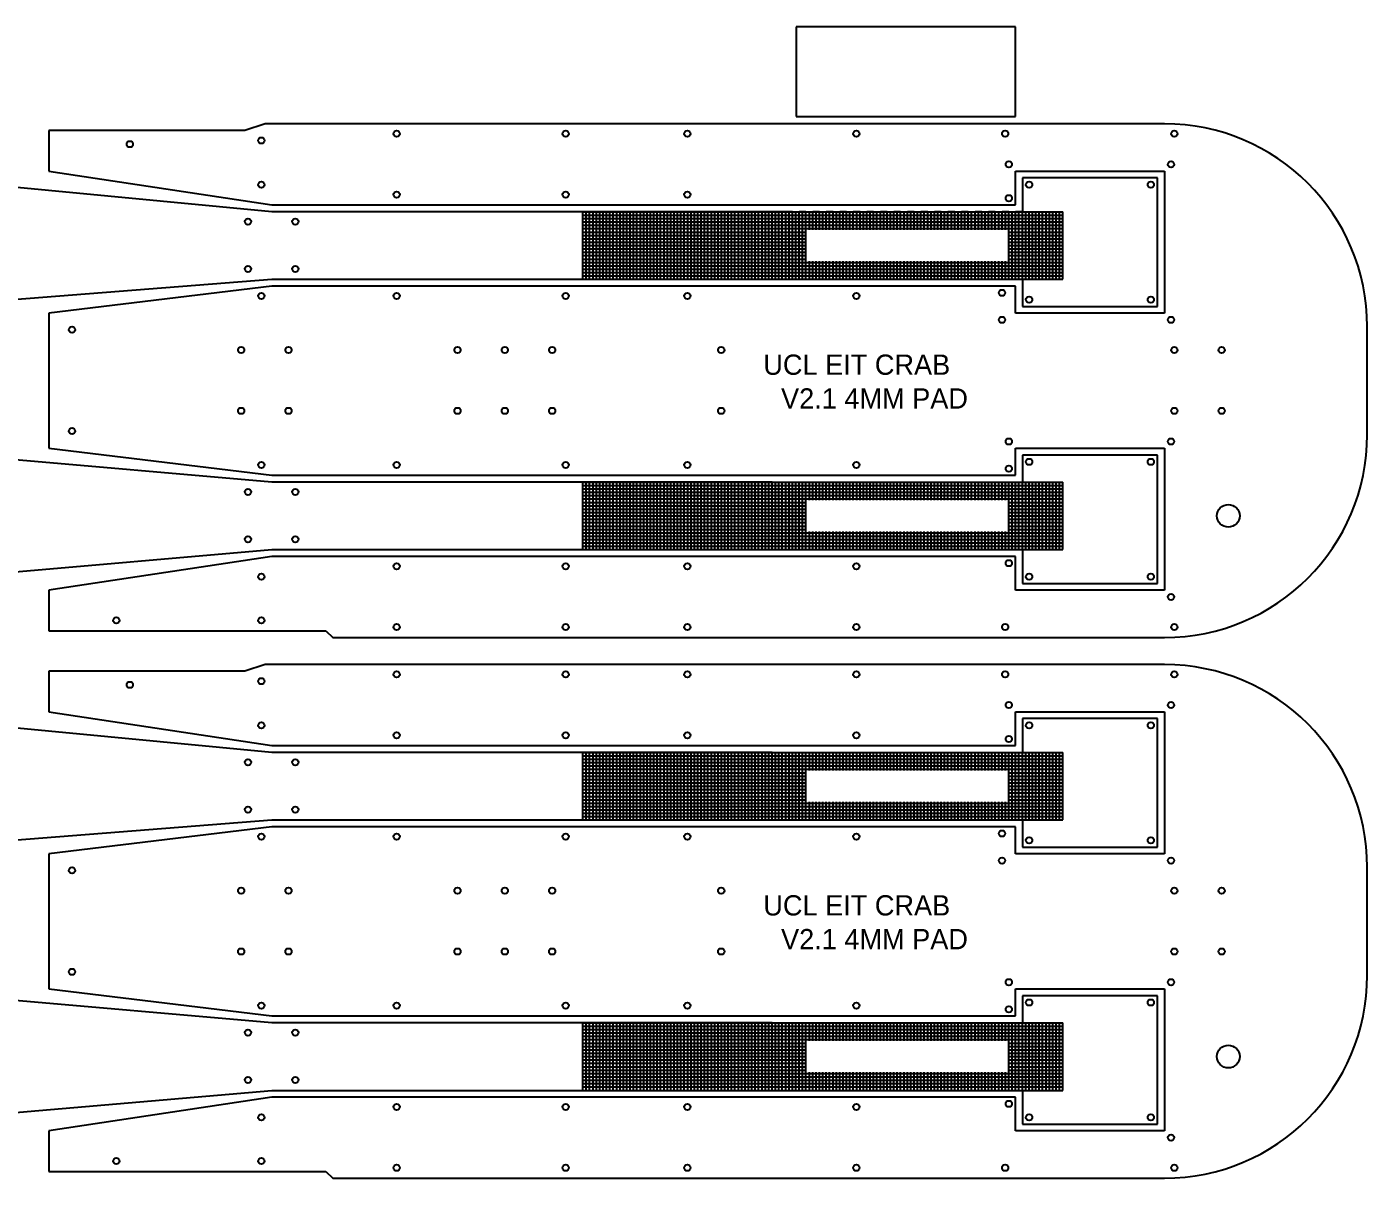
# Model space of a CAD drawing. Header units: millimetres. Extents: x 47.1 to 79.5, y 108.9 to 151.3.
# Drawn here: x 59.68 to 79.5, y 134.3 to 151.34 of the extents above; entities that cross this region are included whole.
import ezdxf

# ---------------------------------------------------------------- set-up
doc = ezdxf.new("R2010")
doc.units = ezdxf.units.MM
doc.layers.add('Adhesion Layer', color=52, linetype='Continuous')
doc.layers.add('Foil', color=5, linetype='Continuous')

msp = doc.modelspace()

# ---------------------------------------------------------------- linework, layer by layer
at = {"layer": 'Adhesion Layer'}
for p, q in [((67.9, 148.6), (75, 148.6)), ((67.9, 147.6), (67.9, 148.6)), ((67.9, 148.55), (75, 148.55)), ((67.9, 148.5), (75, 148.5)), ((67.95, 147.6), (67.95, 148.6)), ((68, 147.6), (68, 148.6)), ((68.05, 147.6), (68.05, 148.6)), ((68.1, 147.6), (68.1, 148.6)), ((68.15, 147.6), (68.15, 148.6)), ((68.2, 147.6), (68.2, 148.6)), ((68.25, 147.6), (68.25, 148.6)), ((68.3, 147.6), (68.3, 148.6)), ((68.35, 147.6), (68.35, 148.6)), ((68.4, 147.6), (68.4, 148.6)), ((68.45, 147.6), (68.45, 148.6)), ((68.5, 147.6), (68.5, 148.6)), ((68.55, 147.6), (68.55, 148.6)), ((68.6, 147.6), (68.6, 148.6)), ((68.65, 147.6), (68.65, 148.6)), ((68.7, 147.6), (68.7, 148.6)), ((68.75, 147.6), (68.75, 148.6)), ((68.8, 147.6), (68.8, 148.6)), ((68.85, 147.6), (68.85, 148.6)), ((68.9, 147.6), (68.9, 148.6)), ((68.95, 147.6), (68.95, 148.6)), ((69, 147.6), (69, 148.6)), ((69.05, 147.6), (69.05, 148.6)), ((69.1, 147.6), (69.1, 148.6)), ((69.15, 147.6), (69.15, 148.6)), ((69.2, 147.6), (69.2, 148.6)), ((69.25, 147.6), (69.25, 148.6)), ((69.3, 147.6), (69.3, 148.6)), ((69.35, 147.6), (69.35, 148.6)), ((69.4, 147.6), (69.4, 148.6)), ((69.45, 147.6), (69.45, 148.6)), ((69.5, 147.6), (69.5, 148.6)), ((69.55, 147.6), (69.55, 148.6)), ((69.6, 147.6), (69.6, 148.6)), ((69.65, 147.6), (69.65, 148.6)), ((69.7, 147.6), (69.7, 148.6)), ((69.75, 147.6), (69.75, 148.6)), ((69.8, 147.6), (69.8, 148.6)), ((69.85, 147.6), (69.85, 148.6)), ((69.9, 147.6), (69.9, 148.6)), ((69.95, 147.6), (69.95, 148.6)), ((70, 147.6), (70, 148.6)), ((70.05, 147.6), (70.05, 148.6)), ((70.1, 147.6), (70.1, 148.6)), ((70.15, 147.6), (70.15, 148.6)), ((70.2, 147.6), (70.2, 148.6)), ((70.25, 147.6), (70.25, 148.6)), ((70.3, 147.6), (70.3, 148.6)), ((70.35, 147.6), (70.35, 148.6)), ((70.4, 147.6), (70.4, 148.6)), ((70.45, 147.6), (70.45, 148.6)), ((70.5, 147.6), (70.5, 148.6)), ((70.55, 147.6), (70.55, 148.6)), ((70.6, 147.6), (70.6, 148.6)), ((70.65, 147.6), (70.65, 148.6)), ((70.7, 147.6), (70.7, 148.6)), ((70.75, 147.6), (70.75, 148.6)), ((70.8, 147.6), (70.8, 148.6)), ((70.85, 147.6), (70.85, 148.6)), ((70.9, 147.6), (70.9, 148.6)), ((70.95, 147.6), (70.95, 148.6)), ((71, 147.6), (71, 148.6)), ((71.05, 147.6), (71.05, 148.6)), ((71.1, 147.6), (71.1, 148.6)), ((71.15, 147.6), (71.15, 148.6)), ((71.2, 147.6), (71.2, 148.6)), ((71.25, 148.333), (71.25, 148.6)), ((71.3, 148.333), (71.3, 148.6)), ((71.35, 148.333), (71.35, 148.6)), ((71.4, 148.333), (71.4, 148.6)), ((71.45, 148.333), (71.45, 148.6)), ((71.5, 148.333), (71.5, 148.6)), ((71.55, 148.333), (71.55, 148.6)), ((71.6, 148.333), (71.6, 148.6)), ((71.65, 148.333), (71.65, 148.6)), ((71.7, 148.333), (71.7, 148.6)), ((71.75, 148.333), (71.75, 148.6)), ((71.8, 148.333), (71.8, 148.6)), ((71.85, 148.333), (71.85, 148.6)), ((71.9, 148.333), (71.9, 148.6)), ((71.95, 148.333), (71.95, 148.6)), ((72, 148.333), (72, 148.6)), ((72.05, 148.333), (72.05, 148.6)), ((72.1, 148.333), (72.1, 148.6)), ((72.15, 148.333), (72.15, 148.6)), ((72.2, 148.333), (72.2, 148.6)), ((72.25, 148.333), (72.25, 148.6)), ((72.3, 148.333), (72.3, 148.6)), ((72.35, 148.333), (72.35, 148.6)), ((72.4, 148.333), (72.4, 148.6)), ((72.45, 148.333), (72.45, 148.6)), ((72.5, 148.333), (72.5, 148.6)), ((72.55, 148.333), (72.55, 148.6)), ((72.6, 148.333), (72.6, 148.6)), ((72.65, 148.333), (72.65, 148.6)), ((72.7, 148.333), (72.7, 148.6)), ((72.75, 148.333), (72.75, 148.6)), ((72.8, 148.333), (72.8, 148.6)), ((72.85, 148.333), (72.85, 148.6)), ((72.9, 148.333), (72.9, 148.6)), ((72.95, 148.333), (72.95, 148.6)), ((73, 148.333), (73, 148.6)), ((73.05, 148.333), (73.05, 148.6)), ((73.1, 148.333), (73.1, 148.6)), ((73.15, 148.333), (73.15, 148.6)), ((73.2, 148.333), (73.2, 148.6)), ((73.25, 148.333), (73.25, 148.6)), ((73.3, 148.333), (73.3, 148.6)), ((73.35, 148.333), (73.35, 148.6)), ((73.4, 148.333), (73.4, 148.6)), ((73.45, 148.333), (73.45, 148.6)), ((73.5, 148.333), (73.5, 148.6)), ((73.55, 148.333), (73.55, 148.6)), ((73.6, 148.333), (73.6, 148.6)), ((73.65, 148.333), (73.65, 148.6)), ((73.7, 148.333), (73.7, 148.6)), ((73.75, 148.333), (73.75, 148.6)), ((73.8, 148.333), (73.8, 148.6)), ((73.85, 148.333), (73.85, 148.6)), ((73.9, 148.333), (73.9, 148.6)), ((73.95, 148.333), (73.95, 148.6)), ((74, 148.333), (74, 148.6)), ((74.05, 148.333), (74.05, 148.6)), ((74.1, 148.333), (74.1, 148.6)), ((74.15, 148.333), (74.15, 148.6)), ((74.2, 147.6), (74.2, 148.6)), ((74.25, 147.6), (74.25, 148.6)), ((74.3, 147.6), (74.3, 148.6)), ((74.35, 147.6), (74.35, 148.6)), ((74.4, 147.6), (74.4, 148.6)), ((74.45, 147.6), (74.45, 148.6)), ((74.5, 147.6), (74.5, 148.6)), ((74.55, 147.6), (74.55, 148.6)), ((74.6, 147.6), (74.6, 148.6)), ((74.65, 147.6), (74.65, 148.6)), ((74.7, 147.6), (74.7, 148.6)), ((74.75, 147.6), (74.75, 148.6)), ((74.8, 147.6), (74.8, 148.6)), ((74.85, 147.6), (74.85, 148.6)), ((74.9, 147.6), (74.9, 148.6)), ((74.95, 147.6), (74.95, 148.6)), ((75, 147.6), (75, 148.6)), ((67.9, 148.45), (75, 148.45)), ((67.9, 148.4), (75, 148.4)), ((67.9, 148.35), (75, 148.35)), ((67.9, 148.3), (71.2, 148.3)), ((74.2, 148.3), (75, 148.3)), ((67.9, 148.25), (71.2, 148.25)), ((67.9, 148.2), (71.2, 148.2)), ((67.9, 148.15), (71.2, 148.15)), ((67.9, 148.1), (71.2, 148.1)), ((74.2, 148.25), (75, 148.25)), ((74.2, 148.2), (75, 148.2)), ((74.2, 148.15), (75, 148.15)), ((74.2, 148.1), (75, 148.1)), ((67.9, 148.05), (71.2, 148.05)), ((67.9, 148), (71.2, 148)), ((67.9, 147.95), (71.2, 147.95)), ((67.9, 147.9), (71.2, 147.9)), ((74.2, 148.05), (75, 148.05)), ((74.2, 148), (75, 148)), ((74.2, 147.95), (75, 147.95)), ((74.2, 147.9), (75, 147.9)), ((67.9, 147.85), (75, 147.85)), ((67.9, 147.8), (75, 147.8)), ((67.9, 147.75), (75, 147.75)), ((67.9, 147.7), (75, 147.7)), ((71.25, 147.6), (71.25, 147.867)), ((71.3, 147.6), (71.3, 147.867)), ((71.35, 147.6), (71.35, 147.867)), ((71.4, 147.6), (71.4, 147.867)), ((71.45, 147.6), (71.45, 147.867)), ((71.5, 147.6), (71.5, 147.867)), ((71.55, 147.6), (71.55, 147.867)), ((71.6, 147.6), (71.6, 147.867)), ((71.65, 147.6), (71.65, 147.867)), ((71.7, 147.6), (71.7, 147.867)), ((71.75, 147.6), (71.75, 147.867)), ((71.8, 147.6), (71.8, 147.867)), ((71.85, 147.6), (71.85, 147.867)), ((71.9, 147.6), (71.9, 147.867)), ((71.95, 147.6), (71.95, 147.867)), ((72, 147.6), (72, 147.867)), ((72.05, 147.6), (72.05, 147.867)), ((72.1, 147.6), (72.1, 147.867)), ((72.15, 147.6), (72.15, 147.867)), ((72.2, 147.6), (72.2, 147.867)), ((72.25, 147.6), (72.25, 147.867)), ((72.3, 147.6), (72.3, 147.867)), ((72.35, 147.6), (72.35, 147.867)), ((72.4, 147.6), (72.4, 147.867)), ((72.45, 147.6), (72.45, 147.867)), ((72.5, 147.6), (72.5, 147.867)), ((72.55, 147.6), (72.55, 147.867)), ((72.6, 147.6), (72.6, 147.867)), ((72.65, 147.6), (72.65, 147.867)), ((72.7, 147.6), (72.7, 147.867)), ((72.75, 147.6), (72.75, 147.867)), ((72.8, 147.6), (72.8, 147.867)), ((72.85, 147.6), (72.85, 147.867)), ((72.9, 147.6), (72.9, 147.867)), ((72.95, 147.6), (72.95, 147.867)), ((73, 147.6), (73, 147.867)), ((73.05, 147.6), (73.05, 147.867)), ((73.1, 147.6), (73.1, 147.867)), ((73.15, 147.6), (73.15, 147.867)), ((73.2, 147.6), (73.2, 147.867)), ((73.25, 147.6), (73.25, 147.867)), ((73.3, 147.6), (73.3, 147.867)), ((73.35, 147.6), (73.35, 147.867)), ((73.4, 147.6), (73.4, 147.867)), ((73.45, 147.6), (73.45, 147.867)), ((73.5, 147.6), (73.5, 147.867)), ((73.55, 147.6), (73.55, 147.867)), ((73.6, 147.6), (73.6, 147.867)), ((73.65, 147.6), (73.65, 147.867)), ((73.7, 147.6), (73.7, 147.867)), ((73.75, 147.6), (73.75, 147.867)), ((73.8, 147.6), (73.8, 147.867)), ((73.85, 147.6), (73.85, 147.867)), ((73.9, 147.6), (73.9, 147.867)), ((73.95, 147.6), (73.95, 147.867)), ((74, 147.6), (74, 147.867)), ((74.05, 147.6), (74.05, 147.867)), ((74.1, 147.6), (74.1, 147.867)), ((74.15, 147.6), (74.15, 147.867)), ((67.9, 147.65), (75, 147.65)), ((67.9, 147.6), (75, 147.6)), ((67.9, 143.6), (67.9, 144.6)), ((67.9, 144.6), (75, 144.6)), ((67.9, 144.55), (75, 144.55)), ((67.95, 143.6), (67.95, 144.6)), ((68, 143.6), (68, 144.6)), ((68.05, 143.6), (68.05, 144.6)), ((68.1, 143.6), (68.1, 144.6)), ((68.15, 143.6), (68.15, 144.6)), ((68.2, 143.6), (68.2, 144.6)), ((68.25, 143.6), (68.25, 144.6)), ((68.3, 143.6), (68.3, 144.6)), ((68.35, 143.6), (68.35, 144.6)), ((68.4, 143.6), (68.4, 144.6)), ((68.45, 143.6), (68.45, 144.6)), ((68.5, 143.6), (68.5, 144.6)), ((68.55, 143.6), (68.55, 144.6)), ((68.6, 143.6), (68.6, 144.6)), ((68.65, 143.6), (68.65, 144.6)), ((68.7, 143.6), (68.7, 144.6)), ((68.75, 143.6), (68.75, 144.6)), ((68.8, 143.6), (68.8, 144.6)), ((68.85, 143.6), (68.85, 144.6)), ((68.9, 143.6), (68.9, 144.6)), ((68.95, 143.6), (68.95, 144.6)), ((69, 143.6), (69, 144.6)), ((69.05, 143.6), (69.05, 144.6)), ((69.1, 143.6), (69.1, 144.6)), ((69.15, 143.6), (69.15, 144.6)), ((69.2, 143.6), (69.2, 144.6)), ((69.25, 143.6), (69.25, 144.6)), ((69.3, 143.6), (69.3, 144.6)), ((69.35, 143.6), (69.35, 144.6)), ((69.4, 143.6), (69.4, 144.6)), ((69.45, 143.6), (69.45, 144.6)), ((69.5, 143.6), (69.5, 144.6)), ((69.55, 143.6), (69.55, 144.6)), ((69.6, 143.6), (69.6, 144.6)), ((69.65, 143.6), (69.65, 144.6)), ((69.7, 143.6), (69.7, 144.6)), ((69.75, 143.6), (69.75, 144.6)), ((69.8, 143.6), (69.8, 144.6)), ((69.85, 143.6), (69.85, 144.6)), ((69.9, 143.6), (69.9, 144.6)), ((69.95, 143.6), (69.95, 144.6)), ((70, 143.6), (70, 144.6)), ((70.05, 143.6), (70.05, 144.6)), ((70.1, 143.6), (70.1, 144.6)), ((70.15, 143.6), (70.15, 144.6)), ((70.2, 143.6), (70.2, 144.6)), ((70.25, 143.6), (70.25, 144.6)), ((70.3, 143.6), (70.3, 144.6)), ((70.35, 143.6), (70.35, 144.6)), ((70.4, 143.6), (70.4, 144.6)), ((70.45, 143.6), (70.45, 144.6)), ((70.5, 143.6), (70.5, 144.6)), ((70.55, 143.6), (70.55, 144.6)), ((70.6, 143.6), (70.6, 144.6)), ((70.65, 143.6), (70.65, 144.6)), ((70.7, 143.6), (70.7, 144.6)), ((70.75, 143.6), (70.75, 144.6)), ((70.8, 143.6), (70.8, 144.6)), ((70.85, 143.6), (70.85, 144.6)), ((70.9, 143.6), (70.9, 144.6)), ((70.95, 143.6), (70.95, 144.6)), ((71, 143.6), (71, 144.6)), ((71.05, 143.6), (71.05, 144.6)), ((71.1, 143.6), (71.1, 144.6)), ((71.15, 143.6), (71.15, 144.6)), ((71.2, 143.6), (71.2, 144.6)), ((71.25, 144.333), (71.25, 144.6)), ((71.3, 144.333), (71.3, 144.6)), ((71.35, 144.333), (71.35, 144.6)), ((71.4, 144.333), (71.4, 144.6)), ((71.45, 144.333), (71.45, 144.6)), ((71.5, 144.333), (71.5, 144.6)), ((71.55, 144.333), (71.55, 144.6)), ((71.6, 144.333), (71.6, 144.6)), ((71.65, 144.333), (71.65, 144.6)), ((71.7, 144.333), (71.7, 144.6)), ((71.75, 144.333), (71.75, 144.6)), ((71.8, 144.333), (71.8, 144.6)), ((71.85, 144.333), (71.85, 144.6)), ((71.9, 144.333), (71.9, 144.6)), ((71.95, 144.333), (71.95, 144.6)), ((72, 144.333), (72, 144.6)), ((72.05, 144.333), (72.05, 144.6)), ((72.1, 144.333), (72.1, 144.6)), ((72.15, 144.333), (72.15, 144.6)), ((72.2, 144.333), (72.2, 144.6)), ((72.25, 144.333), (72.25, 144.6)), ((72.3, 144.333), (72.3, 144.6)), ((72.35, 144.333), (72.35, 144.6)), ((72.4, 144.333), (72.4, 144.6)), ((72.45, 144.333), (72.45, 144.6)), ((72.5, 144.333), (72.5, 144.6)), ((72.55, 144.333), (72.55, 144.6)), ((72.6, 144.333), (72.6, 144.6)), ((72.65, 144.333), (72.65, 144.6)), ((72.7, 144.333), (72.7, 144.6)), ((72.75, 144.333), (72.75, 144.6)), ((72.8, 144.333), (72.8, 144.6)), ((72.85, 144.333), (72.85, 144.6)), ((72.9, 144.333), (72.9, 144.6)), ((72.95, 144.333), (72.95, 144.6)), ((73, 144.333), (73, 144.6)), ((73.05, 144.333), (73.05, 144.6)), ((73.1, 144.333), (73.1, 144.6)), ((73.15, 144.333), (73.15, 144.6)), ((73.2, 144.333), (73.2, 144.6)), ((73.25, 144.333), (73.25, 144.6)), ((73.3, 144.333), (73.3, 144.6)), ((73.35, 144.333), (73.35, 144.6)), ((73.4, 144.333), (73.4, 144.6)), ((73.45, 144.333), (73.45, 144.6)), ((73.5, 144.333), (73.5, 144.6)), ((73.55, 144.333), (73.55, 144.6)), ((73.6, 144.333), (73.6, 144.6)), ((73.65, 144.333), (73.65, 144.6)), ((73.7, 144.333), (73.7, 144.6)), ((73.75, 144.333), (73.75, 144.6)), ((73.8, 144.333), (73.8, 144.6)), ((73.85, 144.333), (73.85, 144.6)), ((73.9, 144.333), (73.9, 144.6)), ((73.95, 144.333), (73.95, 144.6)), ((74, 144.333), (74, 144.6)), ((74.05, 144.333), (74.05, 144.6)), ((74.1, 144.333), (74.1, 144.6)), ((74.15, 144.333), (74.15, 144.6)), ((74.2, 143.6), (74.2, 144.6)), ((74.25, 143.6), (74.25, 144.6)), ((74.3, 143.6), (74.3, 144.6)), ((74.35, 143.6), (74.35, 144.6)), ((74.4, 143.6), (74.4, 144.6)), ((74.45, 143.6), (74.45, 144.6)), ((74.5, 143.6), (74.5, 144.6)), ((74.55, 143.6), (74.55, 144.6)), ((74.6, 143.6), (74.6, 144.6)), ((74.65, 143.6), (74.65, 144.6)), ((74.7, 143.6), (74.7, 144.6)), ((74.75, 143.6), (74.75, 144.6)), ((74.8, 143.6), (74.8, 144.6)), ((74.85, 143.6), (74.85, 144.6)), ((74.9, 143.6), (74.9, 144.6)), ((74.95, 143.6), (74.95, 144.6)), ((75, 143.6), (75, 144.6)), ((67.9, 144.5), (75, 144.5)), ((67.9, 144.45), (75, 144.45)), ((67.9, 144.4), (75, 144.4)), ((67.9, 144.35), (75, 144.35)), ((67.9, 144.3), (71.2, 144.3)), ((67.9, 144.25), (71.2, 144.25)), ((67.9, 144.2), (71.2, 144.2)), ((67.9, 144.15), (71.2, 144.15)), ((74.2, 144.3), (75, 144.3)), ((74.2, 144.25), (75, 144.25)), ((74.2, 144.2), (75, 144.2)), ((74.2, 144.15), (75, 144.15)), ((67.9, 144.1), (71.2, 144.1)), ((67.9, 144.05), (71.2, 144.05)), ((67.9, 144), (71.2, 144)), ((67.9, 143.95), (71.2, 143.95)), ((74.2, 144.1), (75, 144.1)), ((74.2, 144.05), (75, 144.05)), ((74.2, 144), (75, 144)), ((74.2, 143.95), (75, 143.95)), ((67.9, 143.9), (71.2, 143.9)), ((67.9, 143.85), (75, 143.85)), ((67.9, 143.8), (75, 143.8)), ((67.9, 143.75), (75, 143.75)), ((71.25, 143.6), (71.25, 143.867)), ((71.3, 143.6), (71.3, 143.867)), ((71.35, 143.6), (71.35, 143.867)), ((71.4, 143.6), (71.4, 143.867)), ((71.45, 143.6), (71.45, 143.867)), ((71.5, 143.6), (71.5, 143.867)), ((71.55, 143.6), (71.55, 143.867)), ((71.6, 143.6), (71.6, 143.867)), ((71.65, 143.6), (71.65, 143.867)), ((71.7, 143.6), (71.7, 143.867)), ((71.75, 143.6), (71.75, 143.867)), ((71.8, 143.6), (71.8, 143.867)), ((71.85, 143.6), (71.85, 143.867)), ((71.9, 143.6), (71.9, 143.867)), ((71.95, 143.6), (71.95, 143.867)), ((72, 143.6), (72, 143.867)), ((72.05, 143.6), (72.05, 143.867)), ((72.1, 143.6), (72.1, 143.867)), ((72.15, 143.6), (72.15, 143.867)), ((72.2, 143.6), (72.2, 143.867)), ((72.25, 143.6), (72.25, 143.867)), ((72.3, 143.6), (72.3, 143.867)), ((72.35, 143.6), (72.35, 143.867)), ((72.4, 143.6), (72.4, 143.867)), ((72.45, 143.6), (72.45, 143.867)), ((72.5, 143.6), (72.5, 143.867)), ((72.55, 143.6), (72.55, 143.867)), ((72.6, 143.6), (72.6, 143.867)), ((72.65, 143.6), (72.65, 143.867)), ((72.7, 143.6), (72.7, 143.867)), ((72.75, 143.6), (72.75, 143.867)), ((72.8, 143.6), (72.8, 143.867)), ((72.85, 143.6), (72.85, 143.867)), ((72.9, 143.6), (72.9, 143.867)), ((72.95, 143.6), (72.95, 143.867)), ((73, 143.6), (73, 143.867)), ((73.05, 143.6), (73.05, 143.867)), ((73.1, 143.6), (73.1, 143.867)), ((73.15, 143.6), (73.15, 143.867)), ((73.2, 143.6), (73.2, 143.867)), ((73.25, 143.6), (73.25, 143.867)), ((73.3, 143.6), (73.3, 143.867)), ((73.35, 143.6), (73.35, 143.867)), ((73.4, 143.6), (73.4, 143.867)), ((73.45, 143.6), (73.45, 143.867)), ((73.5, 143.6), (73.5, 143.867)), ((73.55, 143.6), (73.55, 143.867)), ((73.6, 143.6), (73.6, 143.867)), ((73.65, 143.6), (73.65, 143.867)), ((73.7, 143.6), (73.7, 143.867)), ((73.75, 143.6), (73.75, 143.867)), ((73.8, 143.6), (73.8, 143.867)), ((73.85, 143.6), (73.85, 143.867)), ((73.9, 143.6), (73.9, 143.867)), ((73.95, 143.6), (73.95, 143.867)), ((74, 143.6), (74, 143.867)), ((74.05, 143.6), (74.05, 143.867)), ((74.1, 143.6), (74.1, 143.867)), ((74.15, 143.6), (74.15, 143.867)), ((74.2, 143.9), (75, 143.9)), ((67.9, 143.7), (75, 143.7)), ((67.9, 143.65), (75, 143.65)), ((67.9, 143.6), (75, 143.6)), ((67.9, 139.6), (67.9, 140.6)), ((67.9, 140.6), (75, 140.6)), ((67.95, 139.6), (67.95, 140.6)), ((68, 139.6), (68, 140.6)), ((68.05, 139.6), (68.05, 140.6)), ((68.1, 139.6), (68.1, 140.6)), ((68.15, 139.6), (68.15, 140.6)), ((68.2, 139.6), (68.2, 140.6)), ((68.25, 139.6), (68.25, 140.6)), ((68.3, 139.6), (68.3, 140.6)), ((68.35, 139.6), (68.35, 140.6)), ((68.4, 139.6), (68.4, 140.6)), ((68.45, 139.6), (68.45, 140.6)), ((68.5, 139.6), (68.5, 140.6)), ((68.55, 139.6), (68.55, 140.6)), ((68.6, 139.6), (68.6, 140.6)), ((68.65, 139.6), (68.65, 140.6)), ((68.7, 139.6), (68.7, 140.6)), ((68.75, 139.6), (68.75, 140.6)), ((68.8, 139.6), (68.8, 140.6)), ((68.85, 139.6), (68.85, 140.6)), ((68.9, 139.6), (68.9, 140.6)), ((68.95, 139.6), (68.95, 140.6)), ((69, 139.6), (69, 140.6)), ((69.05, 139.6), (69.05, 140.6)), ((69.1, 139.6), (69.1, 140.6)), ((69.15, 139.6), (69.15, 140.6)), ((69.2, 139.6), (69.2, 140.6)), ((69.25, 139.6), (69.25, 140.6)), ((69.3, 139.6), (69.3, 140.6)), ((69.35, 139.6), (69.35, 140.6)), ((69.4, 139.6), (69.4, 140.6)), ((69.45, 139.6), (69.45, 140.6)), ((69.5, 139.6), (69.5, 140.6)), ((69.55, 139.6), (69.55, 140.6)), ((69.6, 139.6), (69.6, 140.6)), ((69.65, 139.6), (69.65, 140.6)), ((69.7, 139.6), (69.7, 140.6)), ((69.75, 139.6), (69.75, 140.6)), ((69.8, 139.6), (69.8, 140.6)), ((69.85, 139.6), (69.85, 140.6)), ((69.9, 139.6), (69.9, 140.6)), ((69.95, 139.6), (69.95, 140.6)), ((70, 139.6), (70, 140.6)), ((70.05, 139.6), (70.05, 140.6)), ((70.1, 139.6), (70.1, 140.6)), ((70.15, 139.6), (70.15, 140.6)), ((70.2, 139.6), (70.2, 140.6)), ((70.25, 139.6), (70.25, 140.6)), ((70.3, 139.6), (70.3, 140.6)), ((70.35, 139.6), (70.35, 140.6)), ((70.4, 139.6), (70.4, 140.6)), ((70.45, 139.6), (70.45, 140.6)), ((70.5, 139.6), (70.5, 140.6)), ((70.55, 139.6), (70.55, 140.6)), ((70.6, 139.6), (70.6, 140.6)), ((70.65, 139.6), (70.65, 140.6)), ((70.7, 139.6), (70.7, 140.6)), ((70.75, 139.6), (70.75, 140.6)), ((70.8, 139.6), (70.8, 140.6)), ((70.85, 139.6), (70.85, 140.6)), ((70.9, 139.6), (70.9, 140.6)), ((70.95, 139.6), (70.95, 140.6)), ((71, 139.6), (71, 140.6)), ((71.05, 139.6), (71.05, 140.6)), ((71.1, 139.6), (71.1, 140.6)), ((71.15, 139.6), (71.15, 140.6)), ((71.2, 139.6), (71.2, 140.6)), ((71.25, 140.333), (71.25, 140.6)), ((71.3, 140.333), (71.3, 140.6)), ((71.35, 140.333), (71.35, 140.6)), ((71.4, 140.333), (71.4, 140.6)), ((71.45, 140.333), (71.45, 140.6)), ((71.5, 140.333), (71.5, 140.6)), ((71.55, 140.333), (71.55, 140.6)), ((71.6, 140.333), (71.6, 140.6)), ((71.65, 140.333), (71.65, 140.6)), ((71.7, 140.333), (71.7, 140.6)), ((71.75, 140.333), (71.75, 140.6)), ((71.8, 140.333), (71.8, 140.6)), ((71.85, 140.333), (71.85, 140.6)), ((71.9, 140.333), (71.9, 140.6)), ((71.95, 140.333), (71.95, 140.6)), ((72, 140.333), (72, 140.6)), ((72.05, 140.333), (72.05, 140.6)), ((72.1, 140.333), (72.1, 140.6)), ((72.15, 140.333), (72.15, 140.6)), ((72.2, 140.333), (72.2, 140.6)), ((72.25, 140.333), (72.25, 140.6)), ((72.3, 140.333), (72.3, 140.6)), ((72.35, 140.333), (72.35, 140.6)), ((72.4, 140.333), (72.4, 140.6)), ((72.45, 140.333), (72.45, 140.6)), ((72.5, 140.333), (72.5, 140.6)), ((72.55, 140.333), (72.55, 140.6)), ((72.6, 140.333), (72.6, 140.6)), ((72.65, 140.333), (72.65, 140.6)), ((72.7, 140.333), (72.7, 140.6)), ((72.75, 140.333), (72.75, 140.6)), ((72.8, 140.333), (72.8, 140.6)), ((72.85, 140.333), (72.85, 140.6)), ((72.9, 140.333), (72.9, 140.6)), ((72.95, 140.333), (72.95, 140.6)), ((73, 140.333), (73, 140.6)), ((73.05, 140.333), (73.05, 140.6)), ((73.1, 140.333), (73.1, 140.6)), ((73.15, 140.333), (73.15, 140.6)), ((73.2, 140.333), (73.2, 140.6)), ((73.25, 140.333), (73.25, 140.6)), ((73.3, 140.333), (73.3, 140.6)), ((73.35, 140.333), (73.35, 140.6)), ((73.4, 140.333), (73.4, 140.6)), ((73.45, 140.333), (73.45, 140.6)), ((73.5, 140.333), (73.5, 140.6)), ((73.55, 140.333), (73.55, 140.6)), ((73.6, 140.333), (73.6, 140.6)), ((73.65, 140.333), (73.65, 140.6)), ((73.7, 140.333), (73.7, 140.6)), ((73.75, 140.333), (73.75, 140.6)), ((73.8, 140.333), (73.8, 140.6)), ((73.85, 140.333), (73.85, 140.6)), ((73.9, 140.333), (73.9, 140.6)), ((73.95, 140.333), (73.95, 140.6)), ((74, 140.333), (74, 140.6)), ((74.05, 140.333), (74.05, 140.6)), ((74.1, 140.333), (74.1, 140.6)), ((74.15, 140.333), (74.15, 140.6)), ((74.2, 139.6), (74.2, 140.6)), ((74.25, 139.6), (74.25, 140.6)), ((74.3, 139.6), (74.3, 140.6)), ((74.35, 139.6), (74.35, 140.6)), ((74.4, 139.6), (74.4, 140.6)), ((74.45, 139.6), (74.45, 140.6)), ((74.5, 139.6), (74.5, 140.6)), ((74.55, 139.6), (74.55, 140.6)), ((74.6, 139.6), (74.6, 140.6)), ((74.65, 139.6), (74.65, 140.6)), ((74.7, 139.6), (74.7, 140.6)), ((74.75, 139.6), (74.75, 140.6)), ((74.8, 139.6), (74.8, 140.6)), ((74.85, 139.6), (74.85, 140.6)), ((74.9, 139.6), (74.9, 140.6)), ((74.95, 139.6), (74.95, 140.6)), ((75, 139.6), (75, 140.6)), ((67.9, 140.55), (75, 140.55)), ((67.9, 140.5), (75, 140.5)), ((67.9, 140.45), (75, 140.45)), ((67.9, 140.4), (75, 140.4)), ((67.9, 140.35), (75, 140.35)), ((67.9, 140.3), (71.2, 140.3)), ((67.9, 140.25), (71.2, 140.25)), ((67.9, 140.2), (71.2, 140.2)), ((74.2, 140.3), (75, 140.3)), ((74.2, 140.25), (75, 140.25)), ((74.2, 140.2), (75, 140.2)), ((67.9, 140.15), (71.2, 140.15)), ((67.9, 140.1), (71.2, 140.1)), ((67.9, 140.05), (71.2, 140.05)), ((67.9, 140), (71.2, 140)), ((74.2, 140.15), (75, 140.15)), ((74.2, 140.1), (75, 140.1)), ((74.2, 140.05), (75, 140.05)), ((74.2, 140), (75, 140)), ((67.9, 139.95), (71.2, 139.95)), ((67.9, 139.9), (71.2, 139.9)), ((67.9, 139.85), (75, 139.85)), ((67.9, 139.8), (75, 139.8)), ((71.25, 139.6), (71.25, 139.867)), ((71.3, 139.6), (71.3, 139.867)), ((71.35, 139.6), (71.35, 139.867)), ((71.4, 139.6), (71.4, 139.867)), ((71.45, 139.6), (71.45, 139.867)), ((71.5, 139.6), (71.5, 139.867)), ((71.55, 139.6), (71.55, 139.867)), ((71.6, 139.6), (71.6, 139.867)), ((71.65, 139.6), (71.65, 139.867)), ((71.7, 139.6), (71.7, 139.867)), ((71.75, 139.6), (71.75, 139.867)), ((71.8, 139.6), (71.8, 139.867)), ((71.85, 139.6), (71.85, 139.867)), ((71.9, 139.6), (71.9, 139.867)), ((71.95, 139.6), (71.95, 139.867)), ((72, 139.6), (72, 139.867)), ((72.05, 139.6), (72.05, 139.867)), ((72.1, 139.6), (72.1, 139.867)), ((72.15, 139.6), (72.15, 139.867)), ((72.2, 139.6), (72.2, 139.867)), ((72.25, 139.6), (72.25, 139.867)), ((72.3, 139.6), (72.3, 139.867)), ((72.35, 139.6), (72.35, 139.867)), ((72.4, 139.6), (72.4, 139.867)), ((72.45, 139.6), (72.45, 139.867)), ((72.5, 139.6), (72.5, 139.867)), ((72.55, 139.6), (72.55, 139.867)), ((72.6, 139.6), (72.6, 139.867)), ((72.65, 139.6), (72.65, 139.867)), ((72.7, 139.6), (72.7, 139.867)), ((72.75, 139.6), (72.75, 139.867)), ((72.8, 139.6), (72.8, 139.867)), ((72.85, 139.6), (72.85, 139.867)), ((72.9, 139.6), (72.9, 139.867)), ((72.95, 139.6), (72.95, 139.867)), ((73, 139.6), (73, 139.867)), ((73.05, 139.6), (73.05, 139.867)), ((73.1, 139.6), (73.1, 139.867)), ((73.15, 139.6), (73.15, 139.867)), ((73.2, 139.6), (73.2, 139.867)), ((73.25, 139.6), (73.25, 139.867)), ((73.3, 139.6), (73.3, 139.867)), ((73.35, 139.6), (73.35, 139.867)), ((73.4, 139.6), (73.4, 139.867)), ((73.45, 139.6), (73.45, 139.867)), ((73.5, 139.6), (73.5, 139.867)), ((73.55, 139.6), (73.55, 139.867)), ((73.6, 139.6), (73.6, 139.867)), ((73.65, 139.6), (73.65, 139.867)), ((73.7, 139.6), (73.7, 139.867)), ((73.75, 139.6), (73.75, 139.867)), ((73.8, 139.6), (73.8, 139.867)), ((73.85, 139.6), (73.85, 139.867)), ((73.9, 139.6), (73.9, 139.867)), ((73.95, 139.6), (73.95, 139.867)), ((74, 139.6), (74, 139.867)), ((74.05, 139.6), (74.05, 139.867)), ((74.1, 139.6), (74.1, 139.867)), ((74.15, 139.6), (74.15, 139.867)), ((74.2, 139.95), (75, 139.95)), ((74.2, 139.9), (75, 139.9)), ((67.9, 139.75), (75, 139.75)), ((67.9, 139.7), (75, 139.7)), ((67.9, 139.65), (75, 139.65)), ((67.9, 139.6), (75, 139.6)), ((67.9, 135.6), (67.9, 136.6)), ((67.9, 136.6), (75, 136.6)), ((67.95, 135.6), (67.95, 136.6)), ((68, 135.6), (68, 136.6)), ((68.05, 135.6), (68.05, 136.6)), ((68.1, 135.6), (68.1, 136.6)), ((68.15, 135.6), (68.15, 136.6)), ((68.2, 135.6), (68.2, 136.6)), ((68.25, 135.6), (68.25, 136.6)), ((68.3, 135.6), (68.3, 136.6)), ((68.35, 135.6), (68.35, 136.6)), ((68.4, 135.6), (68.4, 136.6)), ((68.45, 135.6), (68.45, 136.6)), ((68.5, 135.6), (68.5, 136.6)), ((68.55, 135.6), (68.55, 136.6)), ((68.6, 135.6), (68.6, 136.6)), ((68.65, 135.6), (68.65, 136.6)), ((68.7, 135.6), (68.7, 136.6)), ((68.75, 135.6), (68.75, 136.6)), ((68.8, 135.6), (68.8, 136.6)), ((68.85, 135.6), (68.85, 136.6)), ((68.9, 135.6), (68.9, 136.6)), ((68.95, 135.6), (68.95, 136.6)), ((69, 135.6), (69, 136.6)), ((69.05, 135.6), (69.05, 136.6)), ((69.1, 135.6), (69.1, 136.6)), ((69.15, 135.6), (69.15, 136.6)), ((69.2, 135.6), (69.2, 136.6)), ((69.25, 135.6), (69.25, 136.6)), ((69.3, 135.6), (69.3, 136.6)), ((69.35, 135.6), (69.35, 136.6)), ((69.4, 135.6), (69.4, 136.6)), ((69.45, 135.6), (69.45, 136.6)), ((69.5, 135.6), (69.5, 136.6)), ((69.55, 135.6), (69.55, 136.6)), ((69.6, 135.6), (69.6, 136.6)), ((69.65, 135.6), (69.65, 136.6)), ((69.7, 135.6), (69.7, 136.6)), ((69.75, 135.6), (69.75, 136.6)), ((69.8, 135.6), (69.8, 136.6)), ((69.85, 135.6), (69.85, 136.6)), ((69.9, 135.6), (69.9, 136.6)), ((69.95, 135.6), (69.95, 136.6)), ((70, 135.6), (70, 136.6)), ((70.05, 135.6), (70.05, 136.6)), ((70.1, 135.6), (70.1, 136.6)), ((70.15, 135.6), (70.15, 136.6)), ((70.2, 135.6), (70.2, 136.6)), ((70.25, 135.6), (70.25, 136.6)), ((70.3, 135.6), (70.3, 136.6)), ((70.35, 135.6), (70.35, 136.6)), ((70.4, 135.6), (70.4, 136.6)), ((70.45, 135.6), (70.45, 136.6)), ((70.5, 135.6), (70.5, 136.6)), ((70.55, 135.6), (70.55, 136.6)), ((70.6, 135.6), (70.6, 136.6)), ((70.65, 135.6), (70.65, 136.6)), ((70.7, 135.6), (70.7, 136.6)), ((70.75, 135.6), (70.75, 136.6)), ((70.8, 135.6), (70.8, 136.6)), ((70.85, 135.6), (70.85, 136.6)), ((70.9, 135.6), (70.9, 136.6)), ((70.95, 135.6), (70.95, 136.6)), ((71, 135.6), (71, 136.6)), ((71.05, 135.6), (71.05, 136.6)), ((71.1, 135.6), (71.1, 136.6)), ((71.15, 135.6), (71.15, 136.6)), ((71.2, 135.6), (71.2, 136.6)), ((71.25, 136.333), (71.25, 136.6)), ((71.3, 136.333), (71.3, 136.6)), ((71.35, 136.333), (71.35, 136.6)), ((71.4, 136.333), (71.4, 136.6)), ((71.45, 136.333), (71.45, 136.6)), ((71.5, 136.333), (71.5, 136.6)), ((71.55, 136.333), (71.55, 136.6)), ((71.6, 136.333), (71.6, 136.6)), ((71.65, 136.333), (71.65, 136.6)), ((71.7, 136.333), (71.7, 136.6)), ((71.75, 136.333), (71.75, 136.6)), ((71.8, 136.333), (71.8, 136.6)), ((71.85, 136.333), (71.85, 136.6)), ((71.9, 136.333), (71.9, 136.6)), ((71.95, 136.333), (71.95, 136.6)), ((72, 136.333), (72, 136.6)), ((72.05, 136.333), (72.05, 136.6)), ((72.1, 136.333), (72.1, 136.6)), ((72.15, 136.333), (72.15, 136.6)), ((72.2, 136.333), (72.2, 136.6)), ((72.25, 136.333), (72.25, 136.6)), ((72.3, 136.333), (72.3, 136.6)), ((72.35, 136.333), (72.35, 136.6)), ((72.4, 136.333), (72.4, 136.6)), ((72.45, 136.333), (72.45, 136.6)), ((72.5, 136.333), (72.5, 136.6)), ((72.55, 136.333), (72.55, 136.6)), ((72.6, 136.333), (72.6, 136.6)), ((72.65, 136.333), (72.65, 136.6)), ((72.7, 136.333), (72.7, 136.6)), ((72.75, 136.333), (72.75, 136.6)), ((72.8, 136.333), (72.8, 136.6)), ((72.85, 136.333), (72.85, 136.6)), ((72.9, 136.333), (72.9, 136.6)), ((72.95, 136.333), (72.95, 136.6)), ((73, 136.333), (73, 136.6)), ((73.05, 136.333), (73.05, 136.6)), ((73.1, 136.333), (73.1, 136.6)), ((73.15, 136.333), (73.15, 136.6)), ((73.2, 136.333), (73.2, 136.6)), ((73.25, 136.333), (73.25, 136.6)), ((73.3, 136.333), (73.3, 136.6)), ((73.35, 136.333), (73.35, 136.6)), ((73.4, 136.333), (73.4, 136.6)), ((73.45, 136.333), (73.45, 136.6)), ((73.5, 136.333), (73.5, 136.6)), ((73.55, 136.333), (73.55, 136.6)), ((73.6, 136.333), (73.6, 136.6)), ((73.65, 136.333), (73.65, 136.6)), ((73.7, 136.333), (73.7, 136.6)), ((73.75, 136.333), (73.75, 136.6)), ((73.8, 136.333), (73.8, 136.6)), ((73.85, 136.333), (73.85, 136.6)), ((73.9, 136.333), (73.9, 136.6)), ((73.95, 136.333), (73.95, 136.6)), ((74, 136.333), (74, 136.6)), ((74.05, 136.333), (74.05, 136.6)), ((74.1, 136.333), (74.1, 136.6)), ((74.15, 136.333), (74.15, 136.6)), ((74.2, 135.6), (74.2, 136.6)), ((74.25, 135.6), (74.25, 136.6)), ((74.3, 135.6), (74.3, 136.6)), ((74.35, 135.6), (74.35, 136.6)), ((74.4, 135.6), (74.4, 136.6)), ((74.45, 135.6), (74.45, 136.6)), ((74.5, 135.6), (74.5, 136.6)), ((74.55, 135.6), (74.55, 136.6)), ((74.6, 135.6), (74.6, 136.6)), ((74.65, 135.6), (74.65, 136.6)), ((74.7, 135.6), (74.7, 136.6)), ((74.75, 135.6), (74.75, 136.6)), ((74.8, 135.6), (74.8, 136.6)), ((74.85, 135.6), (74.85, 136.6)), ((74.9, 135.6), (74.9, 136.6)), ((74.95, 135.6), (74.95, 136.6)), ((75, 135.6), (75, 136.6)), ((67.9, 136.55), (75, 136.55)), ((67.9, 136.5), (75, 136.5)), ((67.9, 136.45), (75, 136.45)), ((67.9, 136.4), (75, 136.4)), ((67.9, 136.35), (75, 136.35)), ((67.9, 136.3), (71.2, 136.3)), ((67.9, 136.25), (71.2, 136.25)), ((67.9, 136.2), (71.2, 136.2)), ((74.2, 136.3), (75, 136.3)), ((74.2, 136.25), (75, 136.25)), ((74.2, 136.2), (75, 136.2)), ((67.9, 136.15), (71.2, 136.15)), ((67.9, 136.1), (71.2, 136.1)), ((67.9, 136.05), (71.2, 136.05)), ((67.9, 136), (71.2, 136)), ((74.2, 136.15), (75, 136.15)), ((74.2, 136.1), (75, 136.1)), ((74.2, 136.05), (75, 136.05)), ((74.2, 136), (75, 136)), ((67.9, 135.95), (71.2, 135.95)), ((67.9, 135.9), (71.2, 135.9)), ((67.9, 135.85), (75, 135.85)), ((67.9, 135.8), (75, 135.8)), ((71.25, 135.6), (71.25, 135.867)), ((71.3, 135.6), (71.3, 135.867)), ((71.35, 135.6), (71.35, 135.867)), ((71.4, 135.6), (71.4, 135.867)), ((71.45, 135.6), (71.45, 135.867)), ((71.5, 135.6), (71.5, 135.867)), ((71.55, 135.6), (71.55, 135.867)), ((71.6, 135.6), (71.6, 135.867)), ((71.65, 135.6), (71.65, 135.867)), ((71.7, 135.6), (71.7, 135.867)), ((71.75, 135.6), (71.75, 135.867)), ((71.8, 135.6), (71.8, 135.867)), ((71.85, 135.6), (71.85, 135.867)), ((71.9, 135.6), (71.9, 135.867)), ((71.95, 135.6), (71.95, 135.867)), ((72, 135.6), (72, 135.867)), ((72.05, 135.6), (72.05, 135.867)), ((72.1, 135.6), (72.1, 135.867)), ((72.15, 135.6), (72.15, 135.867)), ((72.2, 135.6), (72.2, 135.867)), ((72.25, 135.6), (72.25, 135.867)), ((72.3, 135.6), (72.3, 135.867)), ((72.35, 135.6), (72.35, 135.867)), ((72.4, 135.6), (72.4, 135.867)), ((72.45, 135.6), (72.45, 135.867)), ((72.5, 135.6), (72.5, 135.867)), ((72.55, 135.6), (72.55, 135.867)), ((72.6, 135.6), (72.6, 135.867)), ((72.65, 135.6), (72.65, 135.867)), ((72.7, 135.6), (72.7, 135.867)), ((72.75, 135.6), (72.75, 135.867)), ((72.8, 135.6), (72.8, 135.867)), ((72.85, 135.6), (72.85, 135.867)), ((72.9, 135.6), (72.9, 135.867)), ((72.95, 135.6), (72.95, 135.867)), ((73, 135.6), (73, 135.867)), ((73.05, 135.6), (73.05, 135.867)), ((73.1, 135.6), (73.1, 135.867)), ((73.15, 135.6), (73.15, 135.867)), ((73.2, 135.6), (73.2, 135.867)), ((73.25, 135.6), (73.25, 135.867)), ((73.3, 135.6), (73.3, 135.867)), ((73.35, 135.6), (73.35, 135.867)), ((73.4, 135.6), (73.4, 135.867)), ((73.45, 135.6), (73.45, 135.867)), ((73.5, 135.6), (73.5, 135.867)), ((73.55, 135.6), (73.55, 135.867)), ((73.6, 135.6), (73.6, 135.867)), ((73.65, 135.6), (73.65, 135.867)), ((73.7, 135.6), (73.7, 135.867)), ((73.75, 135.6), (73.75, 135.867)), ((73.8, 135.6), (73.8, 135.867)), ((73.85, 135.6), (73.85, 135.867)), ((73.9, 135.6), (73.9, 135.867)), ((73.95, 135.6), (73.95, 135.867)), ((74, 135.6), (74, 135.867)), ((74.05, 135.6), (74.05, 135.867)), ((74.1, 135.6), (74.1, 135.867)), ((74.15, 135.6), (74.15, 135.867)), ((74.2, 135.95), (75, 135.95)), ((74.2, 135.9), (75, 135.9)), ((67.9, 135.75), (75, 135.75)), ((67.9, 135.7), (75, 135.7)), ((67.9, 135.65), (75, 135.65)), ((67.9, 135.6), (75, 135.6))]:
    msp.add_line(p, q, dxfattribs=at)
at = {"layer": 'Foil'}
for p, q in [((74.2, 151.336), (71.057, 151.336)), ((71.057, 151.336), (71.057, 150.01)), ((74.3, 151.336), (74.2, 151.336)), ((74.3, 150.01), (74.3, 151.336)), ((63.2, 149.9), (62.9, 149.8)), ((70.7, 149.9), (63.2, 149.9)), ((74.4, 149.9), (70.7, 149.9)), ((71.057, 150.01), (74.2, 150.01)), ((74.2, 150.01), (74.3, 150.01)), ((76.4, 149.9), (74.4, 149.9)), ((76.5, 149.9), (76.4, 149.9)), ((63.3, 148.6), (51.7, 149.7)), ((62.9, 149.8), (60, 149.8)), ((60, 149.8), (60, 149.2)), ((60, 149.2), (63.3, 148.7)), ((74.3, 148.7), (74.3, 149.2)), ((74.3, 149.2), (74.4, 149.2)), ((74.4, 149.2), (76.5, 149.2)), ((76.4, 149.1), (74.4, 149.1)), ((74.4, 149.1), (74.4, 148.6)), ((76.4, 147.2), (76.4, 149.1)), ((76.5, 149.2), (76.5, 148.1)), ((63.3, 148.7), (63.4, 148.7)), ((63.4, 148.7), (68.1, 148.7)), ((68.1, 148.7), (70.7, 148.7)), ((70.7, 148.7), (74.3, 148.7)), ((67.9, 148.6), (63.3, 148.6)), ((70.7, 148.6), (67.9, 148.6)), ((71, 148.6), (70.7, 148.6)), ((71, 148.6), (74.3, 148.6)), ((71.2, 148.6), (71.1, 148.6)), ((71.4, 148.6), (71.3, 148.6)), ((71.6, 148.6), (71.5, 148.6)), ((71.8, 148.6), (71.7, 148.6)), ((72, 148.6), (71.9, 148.6)), ((72.2, 148.6), (72.1, 148.6)), ((72.4, 148.6), (72.3, 148.6)), ((72.6, 148.6), (72.5, 148.6)), ((72.8, 148.6), (72.7, 148.6)), ((73, 148.6), (72.9, 148.6)), ((73.2, 148.6), (73.1, 148.6)), ((73.4, 148.6), (73.3, 148.6)), ((73.6, 148.6), (73.5, 148.6)), ((73.8, 148.6), (73.7, 148.6)), ((74, 148.6), (73.9, 148.6)), ((74.2, 148.6), (74.1, 148.6)), ((74.4, 148.6), (74.3, 148.6)), ((76.5, 148.1), (76.5, 147.1)), ((51.7, 146.7), (63.3, 147.6)), ((63.3, 147.5), (60, 147.1)), ((63.3, 147.6), (64.2, 147.6)), ((64.3, 147.5), (63.3, 147.5)), ((64.2, 147.6), (67.9, 147.6)), ((68, 147.5), (64.3, 147.5)), ((67.9, 147.6), (70.7, 147.6)), ((70.7, 147.5), (68, 147.5)), ((70.7, 147.6), (71, 147.6)), ((74.2, 147.5), (70.7, 147.5)), ((71, 147.6), (74.3, 147.6)), ((71.1, 147.6), (71.2, 147.6)), ((71.3, 147.6), (71.4, 147.6)), ((71.5, 147.6), (71.6, 147.6)), ((71.7, 147.6), (71.8, 147.6)), ((71.9, 147.6), (72, 147.6)), ((72.1, 147.6), (72.2, 147.6)), ((72.3, 147.6), (72.4, 147.6)), ((72.5, 147.6), (72.6, 147.6)), ((72.7, 147.6), (72.8, 147.6)), ((72.9, 147.6), (73, 147.6)), ((73.1, 147.6), (73.2, 147.6)), ((73.3, 147.6), (73.4, 147.6)), ((73.5, 147.6), (73.6, 147.6)), ((73.7, 147.6), (73.8, 147.6)), ((73.9, 147.6), (74, 147.6)), ((74.1, 147.6), (74.2, 147.6)), ((74.3, 147.5), (74.2, 147.5)), ((74.3, 147.6), (74.4, 147.6)), ((74.3, 147.1), (74.3, 147.5)), ((74.4, 147.6), (74.4, 147.2)), ((60, 147.1), (60, 145.1)), ((74.4, 147.1), (74.3, 147.1)), ((74.4, 147.2), (76.4, 147.2)), ((76.5, 147.1), (74.4, 147.1)), ((79.5, 145.3), (79.5, 146.9)), ((63.3, 144.6), (51.7, 145.6)), ((60, 145.1), (63.3, 144.7)), ((74.3, 144.7), (74.3, 145.1)), ((74.3, 145.1), (74.4, 145.1)), ((74.4, 145.1), (76.5, 145.1)), ((76.4, 145), (74.4, 145)), ((74.4, 145), (74.4, 144.6)), ((76.4, 143.1), (76.4, 145)), ((76.5, 145.1), (76.5, 144.1)), ((63.3, 144.7), (64.4, 144.7)), ((64.3, 144.6), (63.3, 144.6)), ((67.9, 144.6), (64.3, 144.6)), ((64.4, 144.7), (68, 144.7)), ((70.7, 144.6), (67.9, 144.6)), ((68, 144.7), (70.7, 144.7)), ((70.7, 144.7), (74.3, 144.7)), ((70.7, 144.6), (74.4, 144.6)), ((76.5, 144.1), (76.5, 143)), ((51.7, 142.6), (63.3, 143.6)), ((63.3, 143.6), (64.2, 143.6)), ((64.2, 143.6), (67.9, 143.6)), ((67.9, 143.6), (70.7, 143.6)), ((70.7, 143.6), (71, 143.6)), ((71, 143.6), (74.3, 143.6)), ((74.3, 143.6), (74.4, 143.6)), ((74.4, 143.6), (74.4, 143.1)), ((63.3, 143.5), (60, 143)), ((64.4, 143.5), (63.3, 143.5)), ((68.1, 143.5), (64.4, 143.5)), ((70.7, 143.5), (68.1, 143.5)), ((74.2, 143.5), (70.7, 143.5)), ((74.3, 143.5), (74.2, 143.5)), ((74.3, 143), (74.3, 143.5)), ((60, 143), (60, 142.4)), ((74.4, 143), (74.3, 143)), ((74.4, 143.1), (76.4, 143.1)), ((76.5, 143), (74.4, 143)), ((60, 142.4), (64.1, 142.4)), ((64.1, 142.4), (64.2, 142.3)), ((64.2, 142.3), (70.7, 142.3)), ((70.7, 142.3), (74.2, 142.3)), ((74.2, 142.3), (76.4, 142.3)), ((76.4, 142.3), (76.5, 142.3)), ((62.9, 141.8), (60, 141.8)), ((60, 141.8), (60, 141.2)), ((63.2, 141.9), (62.9, 141.8)), ((70.7, 141.9), (63.2, 141.9)), ((74.4, 141.9), (70.7, 141.9)), ((76.4, 141.9), (74.4, 141.9)), ((76.5, 141.9), (76.4, 141.9)), ((63.3, 140.6), (51.7, 141.7)), ((60, 141.2), (63.3, 140.7)), ((74.3, 140.7), (74.3, 141.2)), ((74.3, 141.2), (74.4, 141.2)), ((74.4, 141.2), (76.5, 141.2)), ((76.5, 141.2), (76.5, 140.1)), ((76.4, 141.1), (74.4, 141.1)), ((74.4, 141.1), (74.4, 140.6)), ((76.4, 139.2), (76.4, 141.1)), ((63.3, 140.7), (63.4, 140.7)), ((67.9, 140.6), (63.3, 140.6)), ((63.4, 140.7), (68.1, 140.7)), ((70.7, 140.6), (67.9, 140.6)), ((68.1, 140.7), (70.7, 140.7)), ((70.7, 140.7), (74.3, 140.7)), ((70.7, 140.6), (74.4, 140.6)), ((76.5, 140.1), (76.5, 139.1)), ((51.7, 138.7), (63.3, 139.6)), ((63.3, 139.6), (64.2, 139.6)), ((64.2, 139.6), (67.9, 139.6)), ((67.9, 139.6), (70.7, 139.6)), ((70.7, 139.6), (71, 139.6)), ((71, 139.6), (74.3, 139.6)), ((74.3, 139.6), (74.4, 139.6)), ((74.4, 139.6), (74.4, 139.2)), ((63.3, 139.5), (60, 139.1)), ((64.3, 139.5), (63.3, 139.5)), ((68, 139.5), (64.3, 139.5)), ((70.7, 139.5), (68, 139.5)), ((74.2, 139.5), (70.7, 139.5)), ((74.3, 139.5), (74.2, 139.5)), ((74.3, 139.1), (74.3, 139.5)), ((74.4, 139.2), (76.4, 139.2)), ((60, 139.1), (60, 137.1)), ((74.4, 139.1), (74.3, 139.1)), ((76.5, 139.1), (74.4, 139.1)), ((79.5, 137.3), (79.5, 138.9)), ((63.3, 136.6), (51.7, 137.6)), ((60, 137.1), (63.3, 136.7)), ((74.3, 136.7), (74.3, 137.1)), ((74.3, 137.1), (74.4, 137.1)), ((74.4, 137.1), (76.5, 137.1)), ((76.4, 137), (74.4, 137)), ((74.4, 137), (74.4, 136.6)), ((76.4, 135.1), (76.4, 137)), ((76.5, 137.1), (76.5, 136.1)), ((63.3, 136.7), (64.4, 136.7)), ((64.3, 136.6), (63.3, 136.6)), ((67.9, 136.6), (64.3, 136.6)), ((64.4, 136.7), (68, 136.7)), ((70.7, 136.6), (67.9, 136.6)), ((68, 136.7), (70.7, 136.7)), ((70.7, 136.7), (74.3, 136.7)), ((70.7, 136.6), (74.4, 136.6)), ((76.5, 136.1), (76.5, 135)), ((51.7, 134.6), (63.3, 135.6)), ((63.3, 135.6), (64.2, 135.6)), ((64.2, 135.6), (67.9, 135.6)), ((67.9, 135.6), (70.7, 135.6)), ((70.7, 135.6), (71, 135.6)), ((71, 135.6), (74.3, 135.6)), ((74.3, 135.6), (74.4, 135.6)), ((74.4, 135.6), (74.4, 135.1)), ((63.3, 135.5), (60, 135)), ((64.4, 135.5), (63.3, 135.5)), ((68.1, 135.5), (64.4, 135.5)), ((70.7, 135.5), (68.1, 135.5)), ((74.2, 135.5), (70.7, 135.5)), ((74.3, 135.5), (74.2, 135.5)), ((74.3, 135), (74.3, 135.5)), ((74.4, 135.1), (76.4, 135.1)), ((60, 135), (60, 134.4)), ((74.4, 135), (74.3, 135)), ((76.5, 135), (74.4, 135)), ((60, 134.4), (64.1, 134.4)), ((64.1, 134.4), (64.2, 134.3)), ((64.2, 134.3), (70.7, 134.3)), ((70.7, 134.3), (74.2, 134.3)), ((74.2, 134.3), (76.4, 134.3)), ((76.4, 134.3), (76.5, 134.3))]:
    msp.add_line(p, q, dxfattribs=at)
for centre, radius in [((63.146, 149.654), 0.0463), ((65.146, 149.754), 0.0463), ((67.646, 149.754), 0.0463), ((69.446, 149.754), 0.0463), ((71.946, 149.754), 0.0463), ((74.146, 149.754), 0.0463), ((76.646, 149.754), 0.0463), ((61.2, 149.6), 0.0463), ((74.2, 149.3), 0.0463), ((76.6, 149.3), 0.0463), ((63.146, 149), 0.0463), ((65.146, 148.854), 0.0463), ((67.646, 148.854), 0.0463), ((69.446, 148.854), 0.0463), ((74.5, 149), 0.0463), ((76.3, 149), 0.0463), ((74.2, 148.8), 0.0463), ((62.946, 148.454), 0.0463), ((63.646, 148.454), 0.0463), ((62.946, 147.754), 0.0463), ((63.646, 147.754), 0.0463), ((63.146, 147.354), 0.0463), ((65.146, 147.354), 0.0463), ((67.646, 147.354), 0.0463), ((69.446, 147.354), 0.0463), ((71.946, 147.354), 0.0463), ((74.1, 147.4), 0.0463), ((74.5, 147.3), 0.0463), ((76.3, 147.3), 0.0463), ((60.346, 146.854), 0.0463), ((74.1, 147), 0.0463), ((76.6, 147), 0.0463), ((62.846, 146.554), 0.0463), ((63.546, 146.554), 0.0463), ((66.046, 146.554), 0.0463), ((66.746, 146.554), 0.0463), ((67.446, 146.554), 0.0463), ((69.946, 146.554), 0.0463), ((76.646, 146.554), 0.0463), ((77.346, 146.554), 0.0463), ((62.846, 145.654), 0.0463), ((63.546, 145.654), 0.0463), ((66.046, 145.654), 0.0463), ((66.746, 145.654), 0.0463), ((67.446, 145.654), 0.0463), ((69.946, 145.654), 0.0463), ((76.646, 145.654), 0.0463), ((77.346, 145.654), 0.0463), ((60.346, 145.354), 0.0463), ((74.2, 145.2), 0.0463), ((76.6, 145.2), 0.0463), ((74.5, 144.9), 0.0463), ((76.3, 144.9), 0.0463), ((63.146, 144.854), 0.0463), ((65.146, 144.854), 0.0463), ((67.646, 144.854), 0.0463), ((69.446, 144.854), 0.0463), ((71.946, 144.854), 0.0463), ((74.2, 144.8), 0.0463), ((62.946, 144.454), 0.0463), ((63.646, 144.454), 0.0463), ((77.446, 144.1), 0.168), ((62.946, 143.754), 0.0463), ((63.646, 143.754), 0.0463), ((65.146, 143.354), 0.0463), ((67.646, 143.354), 0.0463), ((69.446, 143.354), 0.0463), ((71.946, 143.354), 0.0463), ((74.2, 143.4), 0.0463), ((63.146, 143.2), 0.0463), ((74.5, 143.2), 0.0463), ((76.3, 143.2), 0.0463), ((76.6, 142.9), 0.0463), ((61, 142.554), 0.0463), ((63.146, 142.554), 0.0463), ((65.146, 142.454), 0.0463), ((67.646, 142.454), 0.0463), ((69.446, 142.454), 0.0463), ((71.946, 142.454), 0.0463), ((74.146, 142.454), 0.0463), ((76.646, 142.454), 0.0463), ((65.146, 141.754), 0.0463), ((67.646, 141.754), 0.0463), ((69.446, 141.754), 0.0463), ((71.946, 141.754), 0.0463), ((74.146, 141.754), 0.0463), ((76.646, 141.754), 0.0463), ((61.2, 141.6), 0.0463), ((63.146, 141.654), 0.0463), ((74.2, 141.3), 0.0463), ((76.6, 141.3), 0.0463), ((63.146, 141), 0.0463), ((74.5, 141), 0.0463), ((76.3, 141), 0.0463), ((65.146, 140.854), 0.0463), ((67.646, 140.854), 0.0463), ((69.446, 140.854), 0.0463), ((71.946, 140.854), 0.0463), ((74.2, 140.8), 0.0463), ((62.946, 140.454), 0.0463), ((63.646, 140.454), 0.0463), ((62.946, 139.754), 0.0463), ((63.646, 139.754), 0.0463), ((63.146, 139.354), 0.0463), ((65.146, 139.354), 0.0463), ((67.646, 139.354), 0.0463), ((69.446, 139.354), 0.0463), ((71.946, 139.354), 0.0463), ((74.1, 139.4), 0.0463), ((74.5, 139.3), 0.0463), ((76.3, 139.3), 0.0463), ((74.1, 139), 0.0463), ((76.6, 139), 0.0463), ((60.346, 138.854), 0.0463), ((62.846, 138.554), 0.0463), ((63.546, 138.554), 0.0463), ((66.046, 138.554), 0.0463), ((66.746, 138.554), 0.0463), ((67.446, 138.554), 0.0463), ((69.946, 138.554), 0.0463), ((76.646, 138.554), 0.0463), ((77.346, 138.554), 0.0463), ((62.846, 137.654), 0.0463), ((63.546, 137.654), 0.0463), ((66.046, 137.654), 0.0463), ((66.746, 137.654), 0.0463), ((67.446, 137.654), 0.0463), ((69.946, 137.654), 0.0463), ((76.646, 137.654), 0.0463), ((77.346, 137.654), 0.0463), ((60.346, 137.354), 0.0463), ((74.2, 137.2), 0.0463), ((76.6, 137.2), 0.0463), ((63.146, 136.854), 0.0463), ((65.146, 136.854), 0.0463), ((67.646, 136.854), 0.0463), ((69.446, 136.854), 0.0463), ((71.946, 136.854), 0.0463), ((74.2, 136.8), 0.0463), ((74.5, 136.9), 0.0463), ((76.3, 136.9), 0.0463), ((62.946, 136.454), 0.0463), ((63.646, 136.454), 0.0463), ((77.446, 136.1), 0.168), ((62.946, 135.754), 0.0463), ((63.646, 135.754), 0.0463), ((65.146, 135.354), 0.0463), ((67.646, 135.354), 0.0463), ((69.446, 135.354), 0.0463), ((71.946, 135.354), 0.0463), ((74.2, 135.4), 0.0463), ((63.146, 135.2), 0.0463), ((74.5, 135.2), 0.0463), ((76.3, 135.2), 0.0463), ((76.6, 134.9), 0.0463), ((61, 134.554), 0.0463), ((63.146, 134.554), 0.0463), ((65.146, 134.454), 0.0463), ((67.646, 134.454), 0.0463), ((69.446, 134.454), 0.0463), ((71.946, 134.454), 0.0463), ((74.146, 134.454), 0.0463), ((76.646, 134.454), 0.0463)]:
    msp.add_circle(centre, radius, dxfattribs=at)
for centre, start, end in [((76.5, 146.9), 0, 90), ((76.5, 145.3), 270, 0), ((76.5, 138.9), 0, 90), ((76.5, 137.3), 270, 0)]:
    msp.add_arc(centre, 3, start, end, dxfattribs=at)

# ---------------------------------------------------------------- texts
for s, p in [('UCL EIT CRAB', (70.569, 146.187)), ('V2.1 4MM PAD', (70.831, 145.687)), ('UCL EIT CRAB', (70.569, 138.187)), ('V2.1 4MM PAD', (70.831, 137.687))]:
    msp.add_text(s, height=0.3, dxfattribs=at).set_placement(p)

doc.saveas('drawing.dxf')
